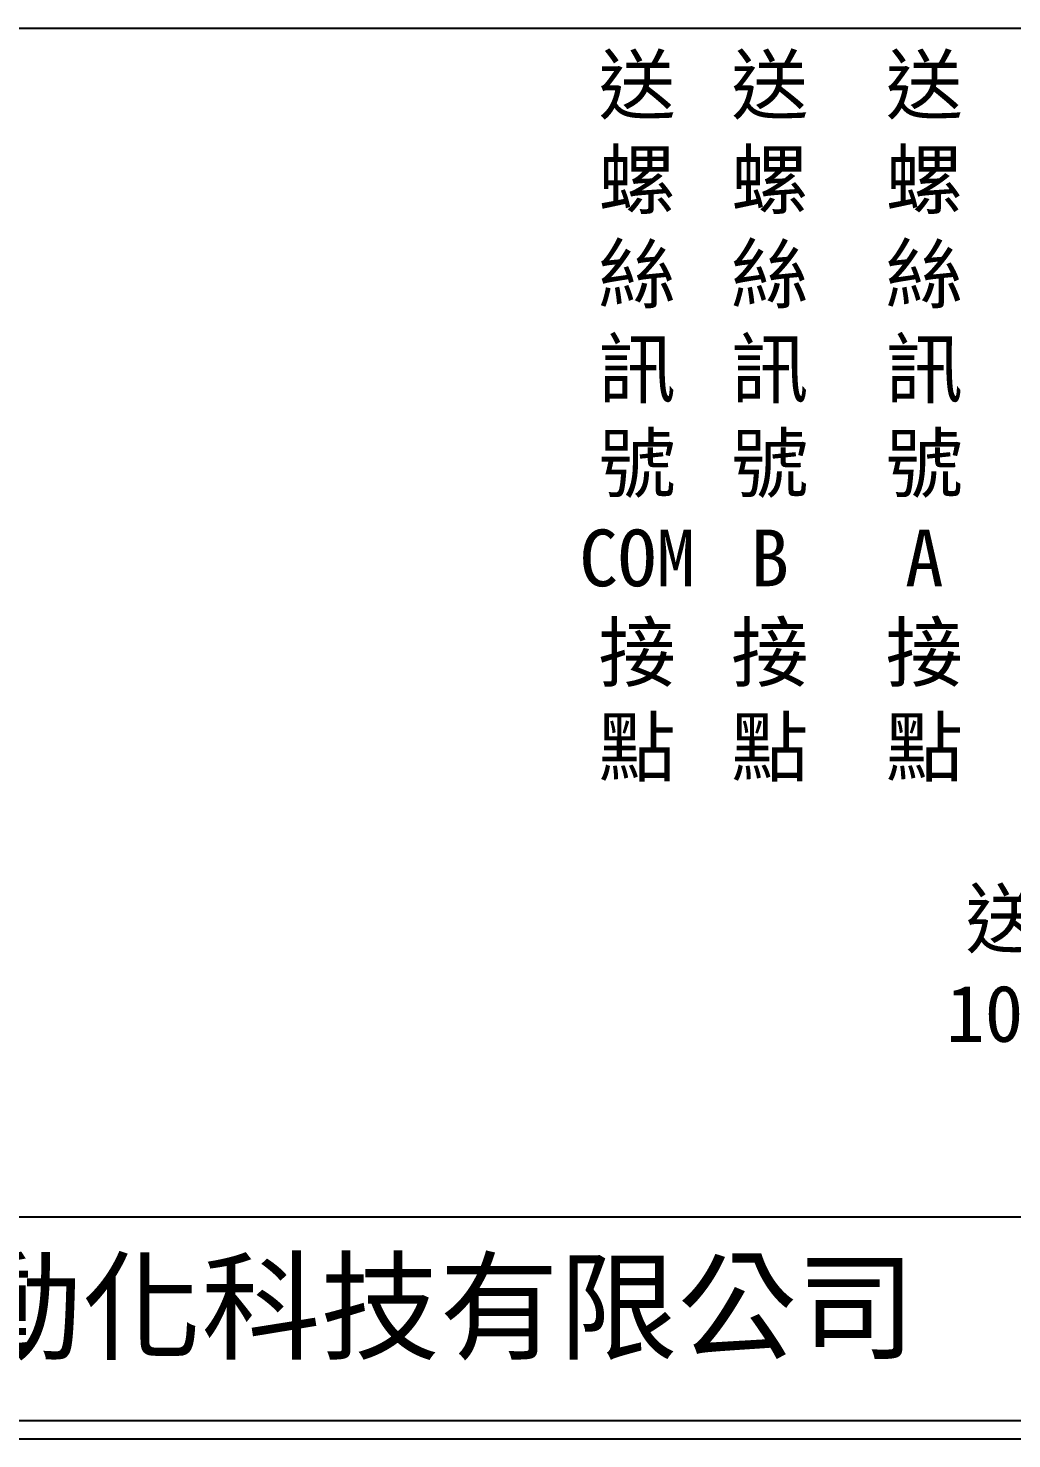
# Model space of a CAD drawing. Extents: x 627 to 914, y 3 to 207.
# Drawn here: x 694.8 to 762.4, y 3 to 100 of the extents above; entities that cross this region are included whole.
import ezdxf

# ---------------------------------------------------------------- set-up
doc = ezdxf.new("R2010")
doc.units = 0
doc.layers.add('圖框層', color=7, linetype='CONTINUOUS')
doc.layers.add('標尺寸層', color=3, linetype='CONTINUOUS')
doc.styles.add('CNS', font='romanc.shx', dxfattribs={"bigfont": 'chineset.shx'})
doc.styles.add('STSL', font='kaiu.ttf')

msp = doc.modelspace()

# ---------------------------------------------------------------- linework, layer by layer
at = {"layer": '圖框層', "color": 7}
for p, q in [((628.447, 18.25), (912.947, 18.25)), ((628.447, 4.25), (912.947, 4.25)), ((627.197, 3), (914.197, 3))]:
    msp.add_line(p, q, dxfattribs=at)
at = {"layer": '標尺寸層', "color": 7}
msp.add_line((632.246, 99.958), (910.117, 99.958), dxfattribs=at)

# ---------------------------------------------------------------- texts
at = {"layer": '圖框層', "color": 4, "style": 'STSL'}
msp.add_text('泓陞自動化科技有限公司', height=6, dxfattribs=at).set_placement((665.8, 9.076))
at = {"layer": '標尺寸層', "color": 7, "char_height": 3.9, "attachment_point": 5, "style": 'CNS'}
for s, insert, width in [('{\\fDFKai-SB|b0|i0|c136|p65;送螺絲訊號\\PCOM接點}', (736.67, 73.091), 8.6627), ('{\\fDFKai-SB|b0|i0|c136|p65;送螺絲訊號\\PB\\P接點}', (745.792, 73.091), 8.6627), ('{\\fDFKai-SB|b0|i0|c136|p65;送螺絲訊號\\PA\\P接點}', (756.412, 73.091), 8.6627), ('{\\fDFKai-SB|b0|i0|c136|p65;送螺絲模組(三)\\P10P金屬接頭接線}', (777.849, 35.27), 46.8521)]:
    msp.add_mtext(s, dxfattribs=dict(at, insert=insert, width=width))

doc.saveas('drawing.dxf')
